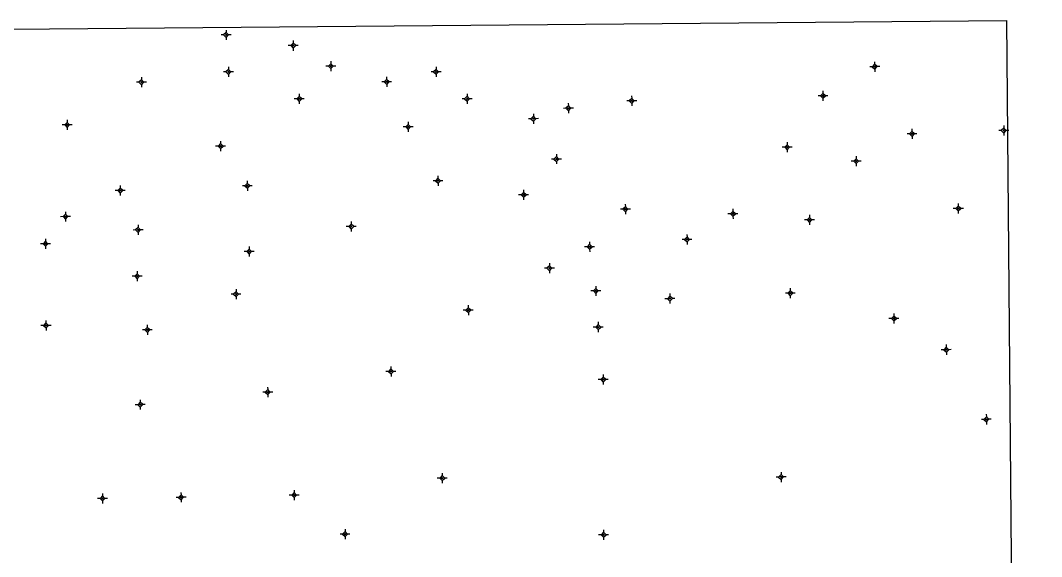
# Model space of a CAD drawing. Extents: x 551060 to 551564, y 1838957 to 1839506.
# Drawn here: x 551435.6 to 551563.8, y 1839432.1 to 1839499.3 of the extents above; entities that cross this region are included whole.
import ezdxf

# ---------------------------------------------------------------- set-up
doc = ezdxf.new("R2010")
doc.units = 0
doc.layers.add('Level 11', color=7, linetype='Continuous')
doc.layers.add('Level 63', color=7, linetype='Continuous')

msp = doc.modelspace()

# ---------------------------------------------------------------- linework, layer by layer
at = {"layer": 'Level 11'}
for p, q in [((551461.43, 1839497.77), (551461.12, 1839497.46)), ((551461.43, 1839497.77), (551461.12, 1839497.46)), ((551461.42, 1839498.08), (551461.43, 1839497.77)), ((551461.42, 1839498.08), (551461.43, 1839497.77)), ((551461.74, 1839497.46), (551461.43, 1839497.77)), ((551461.74, 1839497.46), (551461.43, 1839497.77)), ((551461.12, 1839497.46), (551460.81, 1839497.46)), ((551461.12, 1839497.46), (551460.81, 1839497.46)), ((551461.12, 1839497.46), (551461.43, 1839497.15)), ((551461.12, 1839497.46), (551461.43, 1839497.15)), ((551461.43, 1839497.15), (551461.74, 1839497.46)), ((551461.43, 1839497.15), (551461.74, 1839497.46)), ((551461.43, 1839497.15), (551461.44, 1839496.84)), ((551461.43, 1839497.15), (551461.44, 1839496.84)), ((551462.05, 1839497.47), (551461.74, 1839497.46)), ((551462.05, 1839497.47), (551461.74, 1839497.46)), ((551469.85, 1839496.43), (551469.54, 1839496.12)), ((551469.85, 1839496.43), (551469.54, 1839496.12)), ((551469.84, 1839496.75), (551469.85, 1839496.43)), ((551469.84, 1839496.75), (551469.85, 1839496.43)), ((551470.16, 1839496.13), (551469.85, 1839496.43)), ((551470.16, 1839496.13), (551469.85, 1839496.43)), ((551469.54, 1839496.12), (551469.22, 1839496.12)), ((551469.54, 1839496.12), (551469.22, 1839496.12)), ((551469.54, 1839496.12), (551469.85, 1839495.81)), ((551469.54, 1839496.12), (551469.85, 1839495.81)), ((551469.85, 1839495.81), (551470.16, 1839496.13)), ((551469.85, 1839495.81), (551470.16, 1839496.13)), ((551469.85, 1839495.81), (551469.86, 1839495.49)), ((551469.85, 1839495.81), (551469.86, 1839495.49)), ((551470.48, 1839496.13), (551470.16, 1839496.13)), ((551470.48, 1839496.13), (551470.16, 1839496.13)), ((551474.57, 1839493.86), (551474.26, 1839493.54)), ((551474.57, 1839493.86), (551474.26, 1839493.54)), ((551474.57, 1839494.18), (551474.57, 1839493.86)), ((551474.57, 1839494.18), (551474.57, 1839493.86)), ((551474.88, 1839493.55), (551474.57, 1839493.86)), ((551474.88, 1839493.55), (551474.57, 1839493.86)), ((551542.83, 1839493.79), (551542.53, 1839493.48)), ((551542.83, 1839493.79), (551542.53, 1839493.48)), ((551542.83, 1839494.11), (551542.83, 1839493.79)), ((551542.83, 1839494.11), (551542.83, 1839493.79)), ((551543.14, 1839493.49), (551542.83, 1839493.79)), ((551543.14, 1839493.49), (551542.83, 1839493.79)), ((551461.41, 1839492.83), (551461.09, 1839492.83)), ((551461.41, 1839492.83), (551461.09, 1839492.83)), ((551461.72, 1839493.14), (551461.41, 1839492.83)), ((551461.72, 1839493.14), (551461.41, 1839492.83)), ((551461.41, 1839492.83), (551461.72, 1839492.52)), ((551461.41, 1839492.83), (551461.72, 1839492.52)), ((551461.71, 1839493.46), (551461.72, 1839493.14)), ((551461.71, 1839493.46), (551461.72, 1839493.14)), ((551462.03, 1839492.84), (551461.72, 1839493.14)), ((551462.03, 1839492.84), (551461.72, 1839493.14)), ((551461.72, 1839492.52), (551462.03, 1839492.84)), ((551461.72, 1839492.52), (551462.03, 1839492.84)), ((551461.72, 1839492.52), (551461.73, 1839492.2)), ((551461.72, 1839492.52), (551461.73, 1839492.2)), ((551462.35, 1839492.84), (551462.03, 1839492.84)), ((551462.35, 1839492.84), (551462.03, 1839492.84)), ((551474.26, 1839493.54), (551473.94, 1839493.54)), ((551474.26, 1839493.54), (551473.94, 1839493.54)), ((551474.26, 1839493.54), (551474.57, 1839493.24)), ((551474.26, 1839493.54), (551474.57, 1839493.24)), ((551474.57, 1839493.24), (551474.88, 1839493.55)), ((551474.57, 1839493.24), (551474.88, 1839493.55)), ((551474.57, 1839493.24), (551474.58, 1839492.92)), ((551474.57, 1839493.24), (551474.58, 1839492.92)), ((551475.2, 1839493.55), (551474.88, 1839493.55)), ((551475.2, 1839493.55), (551474.88, 1839493.55)), ((551487.47, 1839492.84), (551487.16, 1839492.84)), ((551487.47, 1839492.84), (551487.16, 1839492.84)), ((551487.78, 1839493.15), (551487.47, 1839492.84)), ((551487.78, 1839493.15), (551487.47, 1839492.84)), ((551487.47, 1839492.84), (551487.79, 1839492.53)), ((551487.47, 1839492.84), (551487.79, 1839492.53)), ((551487.78, 1839493.47), (551487.78, 1839493.15)), ((551487.78, 1839493.47), (551487.78, 1839493.15)), ((551488.09, 1839492.84), (551487.78, 1839493.15)), ((551488.09, 1839492.84), (551487.78, 1839493.15)), ((551487.79, 1839492.53), (551488.09, 1839492.84)), ((551487.79, 1839492.53), (551488.09, 1839492.84)), ((551487.79, 1839492.53), (551487.79, 1839492.21)), ((551487.79, 1839492.53), (551487.79, 1839492.21)), ((551488.4, 1839492.85), (551488.09, 1839492.84)), ((551488.4, 1839492.85), (551488.09, 1839492.84)), ((551542.53, 1839493.48), (551542.21, 1839493.48)), ((551542.53, 1839493.48), (551542.21, 1839493.48)), ((551542.53, 1839493.48), (551542.84, 1839493.17)), ((551542.53, 1839493.48), (551542.84, 1839493.17)), ((551542.84, 1839493.17), (551543.14, 1839493.49)), ((551542.84, 1839493.17), (551543.14, 1839493.49)), ((551542.84, 1839493.17), (551542.84, 1839492.85)), ((551542.84, 1839493.17), (551542.84, 1839492.85)), ((551543.46, 1839493.49), (551543.14, 1839493.49)), ((551543.46, 1839493.49), (551543.14, 1839493.49)), ((551450.49, 1839491.54), (551450.18, 1839491.53)), ((551450.49, 1839491.54), (551450.18, 1839491.53)), ((551450.8, 1839491.85), (551450.49, 1839491.54)), ((551450.8, 1839491.85), (551450.49, 1839491.54)), ((551450.49, 1839491.54), (551450.81, 1839491.23)), ((551450.49, 1839491.54), (551450.81, 1839491.23)), ((551450.8, 1839492.17), (551450.8, 1839491.85)), ((551450.8, 1839492.17), (551450.8, 1839491.85)), ((551451.11, 1839491.54), (551450.8, 1839491.85)), ((551451.11, 1839491.54), (551450.8, 1839491.85)), ((551450.81, 1839491.23), (551451.11, 1839491.54)), ((551450.81, 1839491.23), (551451.11, 1839491.54)), ((551450.81, 1839491.23), (551450.81, 1839490.91)), ((551450.81, 1839491.23), (551450.81, 1839490.91)), ((551451.42, 1839491.54), (551451.11, 1839491.54)), ((551451.42, 1839491.54), (551451.11, 1839491.54)), ((551481.27, 1839491.58), (551480.96, 1839491.57)), ((551481.27, 1839491.58), (551480.96, 1839491.57)), ((551481.57, 1839491.89), (551481.27, 1839491.58)), ((551481.57, 1839491.89), (551481.27, 1839491.58)), ((551481.27, 1839491.58), (551481.58, 1839491.27)), ((551481.27, 1839491.58), (551481.58, 1839491.27)), ((551481.57, 1839492.2), (551481.57, 1839491.89)), ((551481.57, 1839492.2), (551481.57, 1839491.89)), ((551481.89, 1839491.58), (551481.57, 1839491.89)), ((551481.89, 1839491.58), (551481.57, 1839491.89)), ((551481.58, 1839491.27), (551481.89, 1839491.58)), ((551481.58, 1839491.27), (551481.89, 1839491.58)), ((551481.58, 1839491.27), (551481.58, 1839490.96)), ((551481.58, 1839491.27), (551481.58, 1839490.96)), ((551482.2, 1839491.58), (551481.89, 1839491.58)), ((551482.2, 1839491.58), (551481.89, 1839491.58)), ((551470.6, 1839490.08), (551470.6, 1839489.76)), ((551470.6, 1839490.08), (551470.6, 1839489.76)), ((551491.67, 1839490.09), (551491.67, 1839489.77)), ((551491.67, 1839490.09), (551491.67, 1839489.77)), ((551512.33, 1839489.83), (551512.34, 1839489.51)), ((551512.33, 1839489.83), (551512.34, 1839489.51)), ((551536.03, 1839489.82), (551535.72, 1839489.82)), ((551536.03, 1839489.82), (551535.72, 1839489.82)), ((551536.34, 1839490.14), (551536.03, 1839489.82)), ((551536.34, 1839490.14), (551536.03, 1839489.82)), ((551536.03, 1839489.82), (551536.34, 1839489.52)), ((551536.03, 1839489.82), (551536.34, 1839489.52)), ((551536.33, 1839490.46), (551536.34, 1839490.14)), ((551536.33, 1839490.46), (551536.34, 1839490.14)), ((551536.65, 1839489.83), (551536.34, 1839490.14)), ((551536.65, 1839489.83), (551536.34, 1839490.14)), ((551536.34, 1839489.52), (551536.65, 1839489.83)), ((551536.34, 1839489.52), (551536.65, 1839489.83)), ((551536.96, 1839489.83), (551536.65, 1839489.83)), ((551536.96, 1839489.83), (551536.65, 1839489.83)), ((551470.3, 1839489.45), (551469.98, 1839489.45)), ((551470.3, 1839489.45), (551469.98, 1839489.45)), ((551470.6, 1839489.76), (551470.3, 1839489.45)), ((551470.6, 1839489.76), (551470.3, 1839489.45)), ((551470.3, 1839489.45), (551470.61, 1839489.14)), ((551470.3, 1839489.45), (551470.61, 1839489.14)), ((551470.92, 1839489.46), (551470.6, 1839489.76)), ((551470.92, 1839489.46), (551470.6, 1839489.76)), ((551470.61, 1839489.14), (551470.92, 1839489.46)), ((551470.61, 1839489.14), (551470.92, 1839489.46)), ((551470.61, 1839489.14), (551470.61, 1839488.82)), ((551470.61, 1839489.14), (551470.61, 1839488.82)), ((551471.24, 1839489.46), (551470.92, 1839489.46)), ((551471.24, 1839489.46), (551470.92, 1839489.46)), ((551491.36, 1839489.45), (551491.05, 1839489.45)), ((551491.36, 1839489.45), (551491.05, 1839489.45)), ((551491.67, 1839489.77), (551491.36, 1839489.45)), ((551491.67, 1839489.77), (551491.36, 1839489.45)), ((551491.36, 1839489.45), (551491.68, 1839489.15)), ((551491.36, 1839489.45), (551491.68, 1839489.15)), ((551491.98, 1839489.46), (551491.67, 1839489.77)), ((551491.98, 1839489.46), (551491.67, 1839489.77)), ((551491.68, 1839489.15), (551491.98, 1839489.46)), ((551491.68, 1839489.15), (551491.98, 1839489.46)), ((551491.68, 1839489.15), (551491.68, 1839488.83)), ((551491.68, 1839489.15), (551491.68, 1839488.83)), ((551492.29, 1839489.46), (551491.98, 1839489.46)), ((551492.29, 1839489.46), (551491.98, 1839489.46)), ((551504.39, 1839488.58), (551504.08, 1839488.27)), ((551504.39, 1839488.58), (551504.08, 1839488.27)), ((551504.38, 1839488.9), (551504.39, 1839488.58)), ((551504.38, 1839488.9), (551504.39, 1839488.58)), ((551504.7, 1839488.27), (551504.39, 1839488.58)), ((551504.7, 1839488.27), (551504.39, 1839488.58)), ((551512.03, 1839489.19), (551511.71, 1839489.19)), ((551512.03, 1839489.19), (551511.71, 1839489.19)), ((551512.34, 1839489.51), (551512.03, 1839489.19)), ((551512.34, 1839489.51), (551512.03, 1839489.19)), ((551512.03, 1839489.19), (551512.34, 1839488.89)), ((551512.03, 1839489.19), (551512.34, 1839488.89)), ((551512.65, 1839489.2), (551512.34, 1839489.51)), ((551512.65, 1839489.2), (551512.34, 1839489.51)), ((551512.34, 1839488.89), (551512.65, 1839489.2)), ((551512.34, 1839488.89), (551512.65, 1839489.2)), ((551512.34, 1839488.89), (551512.35, 1839488.57)), ((551512.34, 1839488.89), (551512.35, 1839488.57)), ((551512.97, 1839489.2), (551512.65, 1839489.2)), ((551512.97, 1839489.2), (551512.65, 1839489.2)), ((551536.34, 1839489.52), (551536.34, 1839489.2)), ((551536.34, 1839489.52), (551536.34, 1839489.2)), ((551500, 1839487.27), (551499.69, 1839486.96)), ((551500, 1839487.27), (551499.69, 1839486.96)), ((551500, 1839487.58), (551500, 1839487.27)), ((551500, 1839487.58), (551500, 1839487.27)), ((551500.31, 1839486.96), (551500, 1839487.27)), ((551500.31, 1839486.96), (551500, 1839487.27)), ((551504.08, 1839488.27), (551503.76, 1839488.26)), ((551504.08, 1839488.27), (551503.76, 1839488.26)), ((551504.08, 1839488.27), (551504.39, 1839487.96)), ((551504.08, 1839488.27), (551504.39, 1839487.96)), ((551504.39, 1839487.96), (551504.7, 1839488.27)), ((551504.39, 1839487.96), (551504.7, 1839488.27)), ((551504.39, 1839487.96), (551504.4, 1839487.64)), ((551504.39, 1839487.96), (551504.4, 1839487.64)), ((551505.02, 1839488.27), (551504.7, 1839488.27)), ((551505.02, 1839488.27), (551504.7, 1839488.27)), ((551441.17, 1839486.19), (551440.85, 1839486.18)), ((551441.17, 1839486.19), (551440.85, 1839486.18)), ((551441.48, 1839486.5), (551441.17, 1839486.19)), ((551441.48, 1839486.5), (551441.17, 1839486.19)), ((551441.17, 1839486.19), (551441.49, 1839485.88)), ((551441.17, 1839486.19), (551441.49, 1839485.88)), ((551441.48, 1839486.81), (551441.48, 1839486.5)), ((551441.48, 1839486.81), (551441.48, 1839486.5)), ((551441.79, 1839486.19), (551441.48, 1839486.5)), ((551441.79, 1839486.19), (551441.48, 1839486.5)), ((551441.49, 1839485.88), (551441.79, 1839486.19)), ((551441.49, 1839485.88), (551441.79, 1839486.19)), ((551442.11, 1839486.19), (551441.79, 1839486.19)), ((551442.11, 1839486.19), (551441.79, 1839486.19)), ((551484.27, 1839486.24), (551483.97, 1839485.93)), ((551484.27, 1839486.24), (551483.97, 1839485.93)), ((551484.27, 1839486.56), (551484.27, 1839486.24)), ((551484.27, 1839486.56), (551484.27, 1839486.24)), ((551484.59, 1839485.94), (551484.27, 1839486.24)), ((551484.59, 1839485.94), (551484.27, 1839486.24)), ((551499.69, 1839486.96), (551499.37, 1839486.95)), ((551499.69, 1839486.96), (551499.37, 1839486.95)), ((551499.69, 1839486.96), (551500.01, 1839486.65)), ((551499.69, 1839486.96), (551500.01, 1839486.65)), ((551500.01, 1839486.65), (551500.31, 1839486.96)), ((551500.01, 1839486.65), (551500.31, 1839486.96)), ((551500.01, 1839486.65), (551500.01, 1839486.34)), ((551500.01, 1839486.65), (551500.01, 1839486.34)), ((551500.63, 1839486.97), (551500.31, 1839486.96)), ((551500.63, 1839486.97), (551500.31, 1839486.96)), ((551559.03, 1839486.1), (551559.03, 1839485.79)), ((551559.03, 1839486.1), (551559.03, 1839485.79)), ((551441.49, 1839485.88), (551441.49, 1839485.57)), ((551441.49, 1839485.88), (551441.49, 1839485.57)), ((551483.97, 1839485.93), (551483.65, 1839485.93)), ((551483.97, 1839485.93), (551483.65, 1839485.93)), ((551483.97, 1839485.93), (551484.28, 1839485.62)), ((551483.97, 1839485.93), (551484.28, 1839485.62)), ((551484.28, 1839485.62), (551484.59, 1839485.94)), ((551484.28, 1839485.62), (551484.59, 1839485.94)), ((551484.28, 1839485.62), (551484.28, 1839485.3)), ((551484.28, 1839485.62), (551484.28, 1839485.3)), ((551484.9, 1839485.94), (551484.59, 1839485.94)), ((551484.9, 1839485.94), (551484.59, 1839485.94)), ((551547.21, 1839485.05), (551546.9, 1839485.05)), ((551547.21, 1839485.05), (551546.9, 1839485.05)), ((551547.51, 1839485.37), (551547.21, 1839485.05)), ((551547.51, 1839485.37), (551547.21, 1839485.05)), ((551547.21, 1839485.05), (551547.52, 1839484.75)), ((551547.21, 1839485.05), (551547.52, 1839484.75)), ((551547.51, 1839485.68), (551547.51, 1839485.37)), ((551547.51, 1839485.68), (551547.51, 1839485.37)), ((551547.83, 1839485.06), (551547.51, 1839485.37)), ((551547.83, 1839485.06), (551547.51, 1839485.37)), ((551547.52, 1839484.75), (551547.83, 1839485.06)), ((551547.52, 1839484.75), (551547.83, 1839485.06)), ((551547.52, 1839484.75), (551547.52, 1839484.44)), ((551547.52, 1839484.75), (551547.52, 1839484.44)), ((551548.14, 1839485.06), (551547.83, 1839485.06)), ((551548.14, 1839485.06), (551547.83, 1839485.06)), ((551558.72, 1839485.47), (551558.41, 1839485.47)), ((551558.72, 1839485.47), (551558.41, 1839485.47)), ((551559.03, 1839485.79), (551558.72, 1839485.47)), ((551559.03, 1839485.79), (551558.72, 1839485.47)), ((551558.72, 1839485.47), (551559.03, 1839485.17)), ((551558.72, 1839485.47), (551559.03, 1839485.17)), ((551559.34, 1839485.48), (551559.03, 1839485.79)), ((551559.34, 1839485.48), (551559.03, 1839485.79)), ((551559.03, 1839485.17), (551559.34, 1839485.48)), ((551559.03, 1839485.17), (551559.34, 1839485.48)), ((551559.03, 1839485.17), (551559.04, 1839484.86)), ((551559.03, 1839485.17), (551559.04, 1839484.86)), ((551559.65, 1839485.48), (551559.34, 1839485.48)), ((551559.65, 1839485.48), (551559.34, 1839485.48)), ((551460.42, 1839483.53), (551460.11, 1839483.52)), ((551460.42, 1839483.53), (551460.11, 1839483.52)), ((551460.73, 1839483.84), (551460.42, 1839483.53)), ((551460.73, 1839483.84), (551460.42, 1839483.53)), ((551460.42, 1839483.53), (551460.73, 1839483.22)), ((551460.42, 1839483.53), (551460.73, 1839483.22)), ((551460.73, 1839484.16), (551460.73, 1839483.84)), ((551460.73, 1839484.16), (551460.73, 1839483.84)), ((551461.04, 1839483.53), (551460.73, 1839483.84)), ((551461.04, 1839483.53), (551460.73, 1839483.84)), ((551460.73, 1839483.22), (551461.04, 1839483.53)), ((551460.73, 1839483.22), (551461.04, 1839483.53)), ((551461.35, 1839483.53), (551461.04, 1839483.53)), ((551461.35, 1839483.53), (551461.04, 1839483.53)), ((551531.54, 1839483.39), (551531.22, 1839483.38)), ((551531.54, 1839483.39), (551531.22, 1839483.38)), ((551531.84, 1839483.7), (551531.54, 1839483.39)), ((551531.84, 1839483.7), (551531.54, 1839483.39)), ((551531.54, 1839483.39), (551531.85, 1839483.08)), ((551531.54, 1839483.39), (551531.85, 1839483.08)), ((551531.84, 1839484.02), (551531.84, 1839483.7)), ((551531.84, 1839484.02), (551531.84, 1839483.7)), ((551532.16, 1839483.39), (551531.84, 1839483.7)), ((551532.16, 1839483.39), (551531.84, 1839483.7)), ((551531.85, 1839483.08), (551532.16, 1839483.39)), ((551531.85, 1839483.08), (551532.16, 1839483.39)), ((551532.48, 1839483.4), (551532.16, 1839483.39)), ((551532.48, 1839483.4), (551532.16, 1839483.39)), ((551460.73, 1839483.22), (551460.74, 1839482.9)), ((551460.73, 1839483.22), (551460.74, 1839482.9)), ((551502.88, 1839482.22), (551502.58, 1839481.9)), ((551502.88, 1839482.22), (551502.58, 1839481.9)), ((551502.88, 1839482.53), (551502.88, 1839482.22)), ((551502.88, 1839482.53), (551502.88, 1839482.22)), ((551503.2, 1839481.91), (551502.88, 1839482.22)), ((551503.2, 1839481.91), (551502.88, 1839482.22)), ((551531.85, 1839483.08), (551531.85, 1839482.76)), ((551531.85, 1839483.08), (551531.85, 1839482.76)), ((551540.5, 1839482.26), (551540.51, 1839481.95)), ((551540.5, 1839482.26), (551540.51, 1839481.95)), ((551502.58, 1839481.9), (551502.26, 1839481.9)), ((551502.58, 1839481.9), (551502.26, 1839481.9)), ((551502.58, 1839481.9), (551502.89, 1839481.6)), ((551502.58, 1839481.9), (551502.89, 1839481.6)), ((551502.89, 1839481.6), (551503.2, 1839481.91)), ((551502.89, 1839481.6), (551503.2, 1839481.91)), ((551502.89, 1839481.6), (551502.89, 1839481.29)), ((551502.89, 1839481.6), (551502.89, 1839481.29)), ((551503.52, 1839481.91), (551503.2, 1839481.91)), ((551503.52, 1839481.91), (551503.2, 1839481.91)), ((551540.2, 1839481.63), (551539.89, 1839481.63)), ((551540.2, 1839481.63), (551539.89, 1839481.63)), ((551540.51, 1839481.95), (551540.2, 1839481.63)), ((551540.51, 1839481.95), (551540.2, 1839481.63)), ((551540.2, 1839481.63), (551540.51, 1839481.33)), ((551540.2, 1839481.63), (551540.51, 1839481.33)), ((551540.82, 1839481.64), (551540.51, 1839481.95)), ((551540.82, 1839481.64), (551540.51, 1839481.95)), ((551540.51, 1839481.33), (551540.82, 1839481.64)), ((551540.51, 1839481.33), (551540.82, 1839481.64)), ((551540.51, 1839481.33), (551540.51, 1839481.02)), ((551540.51, 1839481.33), (551540.51, 1839481.02)), ((551541.13, 1839481.64), (551540.82, 1839481.64)), ((551541.13, 1839481.64), (551540.82, 1839481.64)), ((551488.02, 1839479.82), (551488.02, 1839479.5)), ((551488.02, 1839479.82), (551488.02, 1839479.5)), ((551448.14, 1839478.27), (551447.83, 1839477.96)), ((551448.14, 1839478.27), (551447.83, 1839477.96)), ((551448.14, 1839478.59), (551448.14, 1839478.27)), ((551448.14, 1839478.59), (551448.14, 1839478.27)), ((551448.45, 1839477.96), (551448.14, 1839478.27)), ((551448.45, 1839477.96), (551448.14, 1839478.27)), ((551463.78, 1839478.55), (551463.47, 1839478.54)), ((551463.78, 1839478.55), (551463.47, 1839478.54)), ((551464.09, 1839478.86), (551463.78, 1839478.55)), ((551464.09, 1839478.86), (551463.78, 1839478.55)), ((551463.78, 1839478.55), (551464.1, 1839478.24)), ((551463.78, 1839478.55), (551464.1, 1839478.24)), ((551464.09, 1839479.17), (551464.09, 1839478.86)), ((551464.09, 1839479.17), (551464.09, 1839478.86)), ((551464.4, 1839478.55), (551464.09, 1839478.86)), ((551464.4, 1839478.55), (551464.09, 1839478.86)), ((551464.1, 1839478.24), (551464.4, 1839478.55)), ((551464.1, 1839478.24), (551464.4, 1839478.55)), ((551464.71, 1839478.55), (551464.4, 1839478.55)), ((551464.71, 1839478.55), (551464.4, 1839478.55)), ((551487.71, 1839479.18), (551487.4, 1839479.18)), ((551487.71, 1839479.18), (551487.4, 1839479.18)), ((551488.02, 1839479.5), (551487.71, 1839479.18)), ((551488.02, 1839479.5), (551487.71, 1839479.18)), ((551487.71, 1839479.18), (551488.03, 1839478.88)), ((551487.71, 1839479.18), (551488.03, 1839478.88)), ((551488.33, 1839479.19), (551488.02, 1839479.5)), ((551488.33, 1839479.19), (551488.02, 1839479.5)), ((551488.03, 1839478.88), (551488.33, 1839479.19)), ((551488.03, 1839478.88), (551488.33, 1839479.19)), ((551488.03, 1839478.88), (551488.03, 1839478.56)), ((551488.03, 1839478.88), (551488.03, 1839478.56)), ((551488.64, 1839479.19), (551488.33, 1839479.19)), ((551488.64, 1839479.19), (551488.33, 1839479.19)), ((551447.83, 1839477.96), (551447.52, 1839477.95)), ((551447.83, 1839477.96), (551447.52, 1839477.95)), ((551447.83, 1839477.96), (551448.15, 1839477.65)), ((551447.83, 1839477.96), (551448.15, 1839477.65)), ((551448.15, 1839477.65), (551448.45, 1839477.96)), ((551448.15, 1839477.65), (551448.45, 1839477.96)), ((551448.15, 1839477.65), (551448.15, 1839477.33)), ((551448.15, 1839477.65), (551448.15, 1839477.33)), ((551448.76, 1839477.96), (551448.45, 1839477.96)), ((551448.76, 1839477.96), (551448.45, 1839477.96)), ((551464.1, 1839478.24), (551464.1, 1839477.93)), ((551464.1, 1839478.24), (551464.1, 1839477.93)), ((551498.46, 1839477.42), (551498.14, 1839477.42)), ((551498.46, 1839477.42), (551498.14, 1839477.42)), ((551498.76, 1839477.73), (551498.46, 1839477.42)), ((551498.76, 1839477.73), (551498.46, 1839477.42)), ((551498.46, 1839477.42), (551498.77, 1839477.11)), ((551498.46, 1839477.42), (551498.77, 1839477.11)), ((551498.76, 1839478.05), (551498.76, 1839477.73)), ((551498.76, 1839478.05), (551498.76, 1839477.73)), ((551499.08, 1839477.42), (551498.76, 1839477.73)), ((551499.08, 1839477.42), (551498.76, 1839477.73)), ((551498.77, 1839477.11), (551499.08, 1839477.42)), ((551498.77, 1839477.11), (551499.08, 1839477.42)), ((551498.77, 1839477.11), (551498.77, 1839476.79)), ((551498.77, 1839477.11), (551498.77, 1839476.79)), ((551499.4, 1839477.43), (551499.08, 1839477.42)), ((551499.4, 1839477.43), (551499.08, 1839477.42)), ((551511.54, 1839475.93), (551511.23, 1839475.62)), ((551511.54, 1839475.93), (551511.23, 1839475.62)), ((551511.53, 1839476.24), (551511.54, 1839475.93)), ((551511.53, 1839476.24), (551511.54, 1839475.93)), ((551511.85, 1839475.63), (551511.54, 1839475.93)), ((551511.85, 1839475.63), (551511.54, 1839475.93)), ((551553.02, 1839475.71), (551552.7, 1839475.7)), ((551553.02, 1839475.71), (551552.7, 1839475.7)), ((551553.33, 1839476.02), (551553.02, 1839475.71)), ((551553.33, 1839476.02), (551553.02, 1839475.71)), ((551553.02, 1839475.71), (551553.33, 1839475.4)), ((551553.02, 1839475.71), (551553.33, 1839475.4)), ((551553.32, 1839476.33), (551553.33, 1839476.02)), ((551553.32, 1839476.33), (551553.33, 1839476.02)), ((551553.64, 1839475.71), (551553.33, 1839476.02)), ((551553.64, 1839475.71), (551553.33, 1839476.02)), ((551553.33, 1839475.4), (551553.64, 1839475.71)), ((551553.33, 1839475.4), (551553.64, 1839475.71)), ((551553.96, 1839475.71), (551553.64, 1839475.71)), ((551553.96, 1839475.71), (551553.64, 1839475.71)), ((551440.96, 1839474.69), (551440.65, 1839474.68)), ((551440.96, 1839474.69), (551440.65, 1839474.68)), ((551441.27, 1839475), (551440.96, 1839474.69)), ((551441.27, 1839475), (551440.96, 1839474.69)), ((551440.96, 1839474.69), (551441.28, 1839474.38)), ((551440.96, 1839474.69), (551441.28, 1839474.38)), ((551441.27, 1839475.31), (551441.27, 1839475)), ((551441.27, 1839475.31), (551441.27, 1839475)), ((551441.58, 1839474.69), (551441.27, 1839475)), ((551441.58, 1839474.69), (551441.27, 1839475)), ((551441.28, 1839474.38), (551441.58, 1839474.69)), ((551441.28, 1839474.38), (551441.58, 1839474.69)), ((551441.89, 1839474.7), (551441.58, 1839474.69)), ((551441.89, 1839474.7), (551441.58, 1839474.69)), ((551511.23, 1839475.62), (551510.91, 1839475.62)), ((551511.23, 1839475.62), (551510.91, 1839475.62)), ((551511.23, 1839475.62), (551511.54, 1839475.31)), ((551511.23, 1839475.62), (551511.54, 1839475.31)), ((551511.54, 1839475.31), (551511.85, 1839475.63)), ((551511.54, 1839475.31), (551511.85, 1839475.63)), ((551511.54, 1839475.31), (551511.54, 1839475)), ((551511.54, 1839475.31), (551511.54, 1839475)), ((551512.17, 1839475.63), (551511.85, 1839475.63)), ((551512.17, 1839475.63), (551511.85, 1839475.63)), ((551524.73, 1839475.04), (551524.41, 1839475.04)), ((551524.73, 1839475.04), (551524.41, 1839475.04)), ((551525.04, 1839475.35), (551524.73, 1839475.04)), ((551525.04, 1839475.35), (551524.73, 1839475.04)), ((551524.73, 1839475.04), (551525.04, 1839474.73)), ((551524.73, 1839475.04), (551525.04, 1839474.73)), ((551525.04, 1839475.66), (551525.04, 1839475.35)), ((551525.04, 1839475.66), (551525.04, 1839475.35)), ((551525.35, 1839475.04), (551525.04, 1839475.35)), ((551525.35, 1839475.04), (551525.04, 1839475.35)), ((551525.04, 1839474.73), (551525.35, 1839475.04)), ((551525.04, 1839474.73), (551525.35, 1839475.04)), ((551525.04, 1839474.73), (551525.05, 1839474.42)), ((551525.04, 1839474.73), (551525.05, 1839474.42)), ((551525.67, 1839475.05), (551525.35, 1839475.04)), ((551525.67, 1839475.05), (551525.35, 1839475.04)), ((551534.65, 1839474.59), (551534.35, 1839474.27)), ((551534.65, 1839474.59), (551534.35, 1839474.27)), ((551534.65, 1839474.91), (551534.65, 1839474.59)), ((551534.65, 1839474.91), (551534.65, 1839474.59)), ((551534.96, 1839474.28), (551534.65, 1839474.59)), ((551534.96, 1839474.28), (551534.65, 1839474.59)), ((551553.33, 1839475.4), (551553.33, 1839475.09)), ((551553.33, 1839475.4), (551553.33, 1839475.09)), ((551441.28, 1839474.38), (551441.28, 1839474.07)), ((551441.28, 1839474.38), (551441.28, 1839474.07)), ((551450.37, 1839473.33), (551450.07, 1839473.02)), ((551450.37, 1839473.33), (551450.07, 1839473.02)), ((551450.37, 1839473.65), (551450.37, 1839473.33)), ((551450.37, 1839473.65), (551450.37, 1839473.33)), ((551450.69, 1839473.02), (551450.37, 1839473.33)), ((551450.69, 1839473.02), (551450.37, 1839473.33)), ((551476.82, 1839473.44), (551476.5, 1839473.44)), ((551476.82, 1839473.44), (551476.5, 1839473.44)), ((551477.12, 1839473.75), (551476.82, 1839473.44)), ((551477.12, 1839473.75), (551476.82, 1839473.44)), ((551476.82, 1839473.44), (551477.13, 1839473.13)), ((551476.82, 1839473.44), (551477.13, 1839473.13)), ((551477.12, 1839474.06), (551477.12, 1839473.75)), ((551477.12, 1839474.06), (551477.12, 1839473.75)), ((551477.44, 1839473.45), (551477.12, 1839473.75)), ((551477.44, 1839473.45), (551477.12, 1839473.75)), ((551477.13, 1839473.13), (551477.44, 1839473.45)), ((551477.13, 1839473.13), (551477.44, 1839473.45)), ((551477.76, 1839473.45), (551477.44, 1839473.45)), ((551477.76, 1839473.45), (551477.44, 1839473.45)), ((551534.35, 1839474.27), (551534.04, 1839474.27)), ((551534.35, 1839474.27), (551534.04, 1839474.27)), ((551534.35, 1839474.27), (551534.66, 1839473.97)), ((551534.35, 1839474.27), (551534.66, 1839473.97)), ((551534.66, 1839473.97), (551534.96, 1839474.28)), ((551534.66, 1839473.97), (551534.96, 1839474.28)), ((551534.66, 1839473.97), (551534.66, 1839473.65)), ((551534.66, 1839473.97), (551534.66, 1839473.65)), ((551535.27, 1839474.28), (551534.96, 1839474.28)), ((551535.27, 1839474.28), (551534.96, 1839474.28)), ((551438.76, 1839471.91), (551438.76, 1839471.6)), ((551438.76, 1839471.91), (551438.76, 1839471.6)), ((551450.07, 1839473.02), (551449.75, 1839473.01)), ((551450.07, 1839473.02), (551449.75, 1839473.01)), ((551450.07, 1839473.02), (551450.38, 1839472.71)), ((551450.07, 1839473.02), (551450.38, 1839472.71)), ((551450.38, 1839472.71), (551450.69, 1839473.02)), ((551450.38, 1839472.71), (551450.69, 1839473.02)), ((551450.38, 1839472.71), (551450.38, 1839472.39)), ((551450.38, 1839472.71), (551450.38, 1839472.39)), ((551451.01, 1839473.03), (551450.69, 1839473.02)), ((551451.01, 1839473.03), (551450.69, 1839473.02)), ((551477.13, 1839473.13), (551477.13, 1839472.82)), ((551477.13, 1839473.13), (551477.13, 1839472.82)), ((551519.28, 1839472.14), (551518.97, 1839471.83)), ((551519.28, 1839472.14), (551518.97, 1839471.83)), ((551519.27, 1839472.45), (551519.28, 1839472.14)), ((551519.27, 1839472.45), (551519.28, 1839472.14)), ((551519.59, 1839471.84), (551519.28, 1839472.14)), ((551519.59, 1839471.84), (551519.28, 1839472.14)), ((551438.45, 1839471.29), (551438.14, 1839471.28)), ((551438.45, 1839471.29), (551438.14, 1839471.28)), ((551438.76, 1839471.6), (551438.45, 1839471.29)), ((551438.76, 1839471.6), (551438.45, 1839471.29)), ((551438.45, 1839471.29), (551438.77, 1839470.98)), ((551438.45, 1839471.29), (551438.77, 1839470.98)), ((551439.07, 1839471.29), (551438.76, 1839471.6)), ((551439.07, 1839471.29), (551438.76, 1839471.6)), ((551438.77, 1839470.98), (551439.07, 1839471.29)), ((551438.77, 1839470.98), (551439.07, 1839471.29)), ((551438.77, 1839470.98), (551438.77, 1839470.67)), ((551438.77, 1839470.98), (551438.77, 1839470.67)), ((551439.38, 1839471.29), (551439.07, 1839471.29)), ((551439.38, 1839471.29), (551439.07, 1839471.29)), ((551464.31, 1839470.61), (551464.01, 1839470.3)), ((551464.31, 1839470.61), (551464.01, 1839470.3)), ((551464.31, 1839470.93), (551464.31, 1839470.61)), ((551464.31, 1839470.93), (551464.31, 1839470.61)), ((551464.63, 1839470.31), (551464.31, 1839470.61)), ((551464.63, 1839470.31), (551464.31, 1839470.61)), ((551506.74, 1839470.9), (551506.43, 1839470.9)), ((551506.74, 1839470.9), (551506.43, 1839470.9)), ((551507.05, 1839471.22), (551506.74, 1839470.9)), ((551507.05, 1839471.22), (551506.74, 1839470.9)), ((551506.74, 1839470.9), (551507.05, 1839470.6)), ((551506.74, 1839470.9), (551507.05, 1839470.6)), ((551507.05, 1839471.53), (551507.05, 1839471.22)), ((551507.05, 1839471.53), (551507.05, 1839471.22)), ((551507.36, 1839470.91), (551507.05, 1839471.22)), ((551507.36, 1839470.91), (551507.05, 1839471.22)), ((551507.05, 1839470.6), (551507.36, 1839470.91)), ((551507.05, 1839470.6), (551507.36, 1839470.91)), ((551507.05, 1839470.6), (551507.06, 1839470.29)), ((551507.05, 1839470.6), (551507.06, 1839470.29)), ((551507.67, 1839470.91), (551507.36, 1839470.91)), ((551507.67, 1839470.91), (551507.36, 1839470.91)), ((551518.97, 1839471.83), (551518.66, 1839471.83)), ((551518.97, 1839471.83), (551518.66, 1839471.83)), ((551518.97, 1839471.83), (551519.28, 1839471.52)), ((551518.97, 1839471.83), (551519.28, 1839471.52)), ((551519.28, 1839471.52), (551519.59, 1839471.84)), ((551519.28, 1839471.52), (551519.59, 1839471.84)), ((551519.28, 1839471.52), (551519.29, 1839471.21)), ((551519.28, 1839471.52), (551519.29, 1839471.21)), ((551519.9, 1839471.84), (551519.59, 1839471.84)), ((551519.9, 1839471.84), (551519.59, 1839471.84)), ((551464.01, 1839470.3), (551463.69, 1839470.3)), ((551464.01, 1839470.3), (551463.69, 1839470.3)), ((551464.01, 1839470.3), (551464.32, 1839469.99)), ((551464.01, 1839470.3), (551464.32, 1839469.99)), ((551464.32, 1839469.99), (551464.63, 1839470.31)), ((551464.32, 1839469.99), (551464.63, 1839470.31)), ((551464.32, 1839469.99), (551464.32, 1839469.67)), ((551464.32, 1839469.99), (551464.32, 1839469.67)), ((551464.95, 1839470.31), (551464.63, 1839470.31)), ((551464.95, 1839470.31), (551464.63, 1839470.31)), ((551501.7, 1839468.21), (551501.38, 1839468.21)), ((551501.7, 1839468.21), (551501.38, 1839468.21)), ((551502, 1839468.52), (551501.7, 1839468.21)), ((551502, 1839468.52), (551501.7, 1839468.21)), ((551501.7, 1839468.21), (551502.01, 1839467.9)), ((551501.7, 1839468.21), (551502.01, 1839467.9)), ((551502, 1839468.84), (551502, 1839468.52)), ((551502, 1839468.84), (551502, 1839468.52)), ((551502.32, 1839468.22), (551502, 1839468.52)), ((551502.32, 1839468.22), (551502, 1839468.52)), ((551502.01, 1839467.9), (551502.32, 1839468.22)), ((551502.01, 1839467.9), (551502.32, 1839468.22)), ((551502.64, 1839468.22), (551502.32, 1839468.22)), ((551502.64, 1839468.22), (551502.32, 1839468.22)), ((551449.95, 1839467.22), (551449.64, 1839467.21)), ((551449.95, 1839467.22), (551449.64, 1839467.21)), ((551450.25, 1839467.53), (551449.95, 1839467.22)), ((551450.25, 1839467.53), (551449.95, 1839467.22)), ((551449.95, 1839467.22), (551450.26, 1839466.91)), ((551449.95, 1839467.22), (551450.26, 1839466.91)), ((551450.25, 1839467.85), (551450.25, 1839467.53)), ((551450.25, 1839467.85), (551450.25, 1839467.53)), ((551450.57, 1839467.22), (551450.25, 1839467.53)), ((551450.57, 1839467.22), (551450.25, 1839467.53)), ((551450.26, 1839466.91), (551450.57, 1839467.22)), ((551450.26, 1839466.91), (551450.57, 1839467.22)), ((551450.26, 1839466.91), (551450.26, 1839466.59)), ((551450.26, 1839466.91), (551450.26, 1839466.59)), ((551450.88, 1839467.23), (551450.57, 1839467.22)), ((551450.88, 1839467.23), (551450.57, 1839467.22)), ((551502.01, 1839467.9), (551502.01, 1839467.58)), ((551502.01, 1839467.9), (551502.01, 1839467.58)), ((551462.67, 1839465.6), (551462.67, 1839465.28)), ((551462.67, 1839465.6), (551462.67, 1839465.28)), ((551507.83, 1839465.68), (551507.52, 1839465.37)), ((551507.83, 1839465.68), (551507.52, 1839465.37)), ((551507.82, 1839465.99), (551507.83, 1839465.68)), ((551507.82, 1839465.99), (551507.83, 1839465.68)), ((551508.14, 1839465.38), (551507.83, 1839465.68)), ((551508.14, 1839465.38), (551507.83, 1839465.68)), ((551532.23, 1839465.71), (551532.23, 1839465.4)), ((551532.23, 1839465.71), (551532.23, 1839465.4)), ((551462.36, 1839464.97), (551462.05, 1839464.96)), ((551462.36, 1839464.97), (551462.05, 1839464.96)), ((551462.67, 1839465.28), (551462.36, 1839464.97)), ((551462.67, 1839465.28), (551462.36, 1839464.97)), ((551462.36, 1839464.97), (551462.68, 1839464.66)), ((551462.36, 1839464.97), (551462.68, 1839464.66)), ((551462.98, 1839464.97), (551462.67, 1839465.28)), ((551462.98, 1839464.97), (551462.67, 1839465.28)), ((551462.68, 1839464.66), (551462.98, 1839464.97)), ((551462.68, 1839464.66), (551462.98, 1839464.97)), ((551462.68, 1839464.66), (551462.68, 1839464.34)), ((551462.68, 1839464.66), (551462.68, 1839464.34)), ((551463.29, 1839464.97), (551462.98, 1839464.97)), ((551463.29, 1839464.97), (551462.98, 1839464.97)), ((551507.52, 1839465.37), (551507.2, 1839465.37)), ((551507.52, 1839465.37), (551507.2, 1839465.37)), ((551507.52, 1839465.37), (551507.83, 1839465.06)), ((551507.52, 1839465.37), (551507.83, 1839465.06)), ((551507.83, 1839465.06), (551508.14, 1839465.38)), ((551507.83, 1839465.06), (551508.14, 1839465.38)), ((551507.83, 1839465.06), (551507.83, 1839464.75)), ((551507.83, 1839465.06), (551507.83, 1839464.75)), ((551508.46, 1839465.38), (551508.14, 1839465.38)), ((551508.46, 1839465.38), (551508.14, 1839465.38)), ((551516.82, 1839464.4), (551516.51, 1839464.4)), ((551516.82, 1839464.4), (551516.51, 1839464.4)), ((551517.12, 1839464.72), (551516.82, 1839464.4)), ((551517.12, 1839464.72), (551516.82, 1839464.4)), ((551516.82, 1839464.4), (551517.13, 1839464.1)), ((551516.82, 1839464.4), (551517.13, 1839464.1)), ((551517.12, 1839465.04), (551517.12, 1839464.72)), ((551517.12, 1839465.04), (551517.12, 1839464.72)), ((551517.44, 1839464.41), (551517.12, 1839464.72)), ((551517.44, 1839464.41), (551517.12, 1839464.72)), ((551517.13, 1839464.1), (551517.44, 1839464.41)), ((551517.13, 1839464.1), (551517.44, 1839464.41)), ((551517.75, 1839464.41), (551517.44, 1839464.41)), ((551517.75, 1839464.41), (551517.44, 1839464.41)), ((551531.93, 1839465.08), (551531.62, 1839465.08)), ((551531.93, 1839465.08), (551531.62, 1839465.08)), ((551532.23, 1839465.4), (551531.93, 1839465.08)), ((551532.23, 1839465.4), (551531.93, 1839465.08)), ((551531.93, 1839465.08), (551532.24, 1839464.78)), ((551531.93, 1839465.08), (551532.24, 1839464.78)), ((551532.55, 1839465.09), (551532.23, 1839465.4)), ((551532.55, 1839465.09), (551532.23, 1839465.4)), ((551532.24, 1839464.78), (551532.55, 1839465.09)), ((551532.24, 1839464.78), (551532.55, 1839465.09)), ((551532.24, 1839464.78), (551532.24, 1839464.47)), ((551532.24, 1839464.78), (551532.24, 1839464.47)), ((551532.86, 1839465.09), (551532.55, 1839465.09)), ((551532.86, 1839465.09), (551532.55, 1839465.09)), ((551491.51, 1839462.96), (551491.2, 1839462.96)), ((551491.51, 1839462.96), (551491.2, 1839462.96)), ((551491.82, 1839463.27), (551491.51, 1839462.96)), ((551491.82, 1839463.27), (551491.51, 1839462.96)), ((551491.51, 1839462.96), (551491.83, 1839462.65)), ((551491.51, 1839462.96), (551491.83, 1839462.65)), ((551491.82, 1839463.59), (551491.82, 1839463.27)), ((551491.82, 1839463.59), (551491.82, 1839463.27)), ((551492.13, 1839462.97), (551491.82, 1839463.27)), ((551492.13, 1839462.97), (551491.82, 1839463.27)), ((551491.83, 1839462.65), (551492.13, 1839462.97)), ((551491.83, 1839462.65), (551492.13, 1839462.97)), ((551492.44, 1839462.97), (551492.13, 1839462.97)), ((551492.44, 1839462.97), (551492.13, 1839462.97)), ((551517.13, 1839464.1), (551517.13, 1839463.78)), ((551517.13, 1839464.1), (551517.13, 1839463.78)), ((551438.82, 1839461.67), (551438.82, 1839461.36)), ((551438.82, 1839461.67), (551438.82, 1839461.36)), ((551491.83, 1839462.65), (551491.83, 1839462.33)), ((551491.83, 1839462.65), (551491.83, 1839462.33)), ((551544.93, 1839461.92), (551544.62, 1839461.92)), ((551544.93, 1839461.92), (551544.62, 1839461.92)), ((551545.24, 1839462.23), (551544.93, 1839461.92)), ((551545.24, 1839462.23), (551544.93, 1839461.92)), ((551544.93, 1839461.92), (551545.24, 1839461.61)), ((551544.93, 1839461.92), (551545.24, 1839461.61)), ((551545.23, 1839462.54), (551545.24, 1839462.23)), ((551545.23, 1839462.54), (551545.24, 1839462.23)), ((551545.55, 1839461.92), (551545.24, 1839462.23)), ((551545.55, 1839461.92), (551545.24, 1839462.23)), ((551545.24, 1839461.61), (551545.55, 1839461.92)), ((551545.24, 1839461.61), (551545.55, 1839461.92)), ((551545.24, 1839461.61), (551545.25, 1839461.3)), ((551545.24, 1839461.61), (551545.25, 1839461.3)), ((551545.86, 1839461.93), (551545.55, 1839461.92)), ((551545.86, 1839461.93), (551545.55, 1839461.92)), ((551438.51, 1839461.05), (551438.19, 1839461.05)), ((551438.51, 1839461.05), (551438.19, 1839461.05)), ((551438.82, 1839461.36), (551438.51, 1839461.05)), ((551438.82, 1839461.36), (551438.51, 1839461.05)), ((551438.51, 1839461.05), (551438.83, 1839460.74)), ((551438.51, 1839461.05), (551438.83, 1839460.74)), ((551439.13, 1839461.05), (551438.82, 1839461.36)), ((551439.13, 1839461.05), (551438.82, 1839461.36)), ((551438.83, 1839460.74), (551439.13, 1839461.05)), ((551438.83, 1839460.74), (551439.13, 1839461.05)), ((551438.83, 1839460.74), (551438.83, 1839460.43)), ((551438.83, 1839460.74), (551438.83, 1839460.43)), ((551439.45, 1839461.06), (551439.13, 1839461.05)), ((551439.45, 1839461.06), (551439.13, 1839461.05)), ((551451.23, 1839460.49), (551450.92, 1839460.49)), ((551451.23, 1839460.49), (551450.92, 1839460.49)), ((551451.53, 1839460.8), (551451.23, 1839460.49)), ((551451.53, 1839460.8), (551451.23, 1839460.49)), ((551451.23, 1839460.49), (551451.54, 1839460.18)), ((551451.23, 1839460.49), (551451.54, 1839460.18)), ((551451.53, 1839461.12), (551451.53, 1839460.8)), ((551451.53, 1839461.12), (551451.53, 1839460.8)), ((551451.85, 1839460.5), (551451.53, 1839460.8)), ((551451.85, 1839460.5), (551451.53, 1839460.8)), ((551451.54, 1839460.18), (551451.85, 1839460.5)), ((551451.54, 1839460.18), (551451.85, 1839460.5)), ((551452.16, 1839460.5), (551451.85, 1839460.5)), ((551452.16, 1839460.5), (551451.85, 1839460.5)), ((551507.82, 1839460.84), (551507.5, 1839460.84)), ((551507.82, 1839460.84), (551507.5, 1839460.84)), ((551508.13, 1839461.16), (551507.82, 1839460.84)), ((551508.13, 1839461.16), (551507.82, 1839460.84)), ((551507.82, 1839460.84), (551508.13, 1839460.54)), ((551507.82, 1839460.84), (551508.13, 1839460.54)), ((551508.12, 1839461.48), (551508.13, 1839461.16)), ((551508.12, 1839461.48), (551508.13, 1839461.16)), ((551508.44, 1839460.85), (551508.13, 1839461.16)), ((551508.44, 1839460.85), (551508.13, 1839461.16)), ((551508.13, 1839460.54), (551508.44, 1839460.85)), ((551508.13, 1839460.54), (551508.44, 1839460.85)), ((551508.13, 1839460.54), (551508.13, 1839460.22)), ((551508.13, 1839460.54), (551508.13, 1839460.22)), ((551508.76, 1839460.85), (551508.44, 1839460.85)), ((551508.76, 1839460.85), (551508.44, 1839460.85)), ((551451.54, 1839460.18), (551451.54, 1839459.86)), ((551451.54, 1839460.18), (551451.54, 1839459.86)), ((551551.51, 1839458.01), (551551.19, 1839458)), ((551551.51, 1839458.01), (551551.19, 1839458)), ((551551.82, 1839458.32), (551551.51, 1839458.01)), ((551551.82, 1839458.32), (551551.51, 1839458.01)), ((551551.51, 1839458.01), (551551.83, 1839457.7)), ((551551.51, 1839458.01), (551551.83, 1839457.7)), ((551551.82, 1839458.64), (551551.82, 1839458.32)), ((551551.82, 1839458.64), (551551.82, 1839458.32)), ((551552.13, 1839458.01), (551551.82, 1839458.32)), ((551552.13, 1839458.01), (551551.82, 1839458.32)), ((551551.83, 1839457.7), (551552.13, 1839458.01)), ((551551.83, 1839457.7), (551552.13, 1839458.01)), ((551552.45, 1839458.02), (551552.13, 1839458.01)), ((551552.45, 1839458.02), (551552.13, 1839458.01)), ((551551.83, 1839457.7), (551551.83, 1839457.38)), ((551551.83, 1839457.7), (551551.83, 1839457.38)), ((551481.81, 1839455.28), (551481.49, 1839455.28)), ((551481.81, 1839455.28), (551481.49, 1839455.28)), ((551482.12, 1839455.59), (551481.81, 1839455.28)), ((551482.12, 1839455.59), (551481.81, 1839455.28)), ((551481.81, 1839455.28), (551482.13, 1839454.97)), ((551481.81, 1839455.28), (551482.13, 1839454.97)), ((551482.12, 1839455.91), (551482.12, 1839455.59)), ((551482.12, 1839455.91), (551482.12, 1839455.59)), ((551482.43, 1839455.28), (551482.12, 1839455.59)), ((551482.43, 1839455.28), (551482.12, 1839455.59)), ((551482.13, 1839454.97), (551482.43, 1839455.28)), ((551482.13, 1839454.97), (551482.43, 1839455.28)), ((551482.75, 1839455.29), (551482.43, 1839455.28)), ((551482.75, 1839455.29), (551482.43, 1839455.28)), ((551482.13, 1839454.97), (551482.13, 1839454.65)), ((551482.13, 1839454.97), (551482.13, 1839454.65)), ((551508.46, 1839454.26), (551508.14, 1839454.26)), ((551508.46, 1839454.26), (551508.14, 1839454.26)), ((551508.76, 1839454.57), (551508.46, 1839454.26)), ((551508.76, 1839454.57), (551508.46, 1839454.26)), ((551508.46, 1839454.26), (551508.77, 1839453.95)), ((551508.46, 1839454.26), (551508.77, 1839453.95)), ((551508.76, 1839454.88), (551508.76, 1839454.57)), ((551508.76, 1839454.88), (551508.76, 1839454.57)), ((551509.08, 1839454.27), (551508.76, 1839454.57)), ((551509.08, 1839454.27), (551508.76, 1839454.57)), ((551508.77, 1839453.95), (551509.08, 1839454.27)), ((551508.77, 1839453.95), (551509.08, 1839454.27)), ((551508.77, 1839453.95), (551508.77, 1839453.65)), ((551508.77, 1839453.95), (551508.77, 1839453.65)), ((551509.4, 1839454.27), (551509.08, 1839454.27)), ((551509.4, 1839454.27), (551509.08, 1839454.27)), ((551466.34, 1839452.68), (551466.02, 1839452.68)), ((551466.34, 1839452.68), (551466.02, 1839452.68)), ((551466.65, 1839453), (551466.34, 1839452.68)), ((551466.65, 1839453), (551466.34, 1839452.68)), ((551466.34, 1839452.68), (551466.65, 1839452.38)), ((551466.34, 1839452.68), (551466.65, 1839452.38)), ((551466.64, 1839453.32), (551466.65, 1839453)), ((551466.64, 1839453.32), (551466.65, 1839453)), ((551466.96, 1839452.69), (551466.65, 1839453)), ((551466.96, 1839452.69), (551466.65, 1839453)), ((551466.65, 1839452.38), (551466.96, 1839452.69)), ((551466.65, 1839452.38), (551466.96, 1839452.69)), ((551467.28, 1839452.69), (551466.96, 1839452.69)), ((551467.28, 1839452.69), (551466.96, 1839452.69)), ((551450.64, 1839451.43), (551450.34, 1839451.11)), ((551450.64, 1839451.43), (551450.34, 1839451.11)), ((551450.64, 1839451.74), (551450.64, 1839451.43)), ((551450.64, 1839451.74), (551450.64, 1839451.43)), ((551450.96, 1839451.12), (551450.64, 1839451.43)), ((551450.96, 1839451.12), (551450.64, 1839451.43)), ((551466.65, 1839452.38), (551466.66, 1839452.06)), ((551466.65, 1839452.38), (551466.66, 1839452.06)), ((551450.34, 1839451.11), (551450.02, 1839451.11)), ((551450.34, 1839451.11), (551450.02, 1839451.11)), ((551450.34, 1839451.11), (551450.65, 1839450.81)), ((551450.34, 1839451.11), (551450.65, 1839450.81)), ((551450.65, 1839450.81), (551450.96, 1839451.12)), ((551450.65, 1839450.81), (551450.96, 1839451.12)), ((551450.65, 1839450.81), (551450.65, 1839450.5)), ((551450.65, 1839450.81), (551450.65, 1839450.5)), ((551451.28, 1839451.12), (551450.96, 1839451.12)), ((551451.28, 1839451.12), (551450.96, 1839451.12)), ((551556.54, 1839449.27), (551556.23, 1839449.27)), ((551556.54, 1839449.27), (551556.23, 1839449.27)), ((551556.85, 1839449.59), (551556.54, 1839449.27)), ((551556.85, 1839449.59), (551556.54, 1839449.27)), ((551556.54, 1839449.27), (551556.85, 1839448.97)), ((551556.54, 1839449.27), (551556.85, 1839448.97)), ((551556.84, 1839449.91), (551556.85, 1839449.59)), ((551556.84, 1839449.91), (551556.85, 1839449.59)), ((551557.16, 1839449.28), (551556.85, 1839449.59)), ((551557.16, 1839449.28), (551556.85, 1839449.59)), ((551556.85, 1839448.97), (551557.16, 1839449.28)), ((551556.85, 1839448.97), (551557.16, 1839449.28)), ((551556.85, 1839448.97), (551556.85, 1839448.65)), ((551556.85, 1839448.97), (551556.85, 1839448.65)), ((551557.47, 1839449.28), (551557.16, 1839449.28)), ((551557.47, 1839449.28), (551557.16, 1839449.28)), ((551488.54, 1839442.53), (551488.55, 1839442.22)), ((551488.54, 1839442.53), (551488.55, 1839442.22)), ((551531.08, 1839442.66), (551531.08, 1839442.35)), ((551531.08, 1839442.66), (551531.08, 1839442.35)), ((551488.24, 1839441.91), (551487.93, 1839441.91)), ((551488.24, 1839441.91), (551487.93, 1839441.91)), ((551488.55, 1839442.22), (551488.24, 1839441.91)), ((551488.55, 1839442.22), (551488.24, 1839441.91)), ((551488.24, 1839441.91), (551488.55, 1839441.6)), ((551488.24, 1839441.91), (551488.55, 1839441.6)), ((551488.86, 1839441.91), (551488.55, 1839442.22)), ((551488.86, 1839441.91), (551488.55, 1839442.22)), ((551488.55, 1839441.6), (551488.86, 1839441.91)), ((551488.55, 1839441.6), (551488.86, 1839441.91)), ((551488.55, 1839441.6), (551488.55, 1839441.29)), ((551488.55, 1839441.6), (551488.55, 1839441.29)), ((551489.17, 1839441.92), (551488.86, 1839441.91)), ((551489.17, 1839441.92), (551488.86, 1839441.91)), ((551530.78, 1839442.04), (551530.46, 1839442.04)), ((551530.78, 1839442.04), (551530.46, 1839442.04)), ((551531.08, 1839442.35), (551530.78, 1839442.04)), ((551531.08, 1839442.35), (551530.78, 1839442.04)), ((551530.78, 1839442.04), (551531.09, 1839441.73)), ((551530.78, 1839442.04), (551531.09, 1839441.73)), ((551531.4, 1839442.05), (551531.08, 1839442.35)), ((551531.4, 1839442.05), (551531.08, 1839442.35)), ((551531.09, 1839441.73), (551531.4, 1839442.05)), ((551531.09, 1839441.73), (551531.4, 1839442.05)), ((551531.09, 1839441.73), (551531.09, 1839441.42)), ((551531.09, 1839441.73), (551531.09, 1839441.42)), ((551531.72, 1839442.05), (551531.4, 1839442.05)), ((551531.72, 1839442.05), (551531.4, 1839442.05)), ((551445.91, 1839439.98), (551445.91, 1839439.67)), ((551445.91, 1839439.98), (551445.91, 1839439.67)), ((551455.77, 1839439.81), (551455.46, 1839439.5)), ((551455.77, 1839439.81), (551455.46, 1839439.5)), ((551455.76, 1839440.12), (551455.77, 1839439.81)), ((551455.76, 1839440.12), (551455.77, 1839439.81)), ((551456.08, 1839439.51), (551455.77, 1839439.81)), ((551456.08, 1839439.51), (551455.77, 1839439.81)), ((551469.97, 1839440.09), (551469.66, 1839439.78)), ((551469.97, 1839440.09), (551469.66, 1839439.78)), ((551469.97, 1839440.41), (551469.97, 1839440.09)), ((551469.97, 1839440.41), (551469.97, 1839440.09)), ((551470.28, 1839439.78), (551469.97, 1839440.09)), ((551470.28, 1839439.78), (551469.97, 1839440.09)), ((551445.6, 1839439.36), (551445.28, 1839439.35)), ((551445.6, 1839439.36), (551445.28, 1839439.35)), ((551445.91, 1839439.67), (551445.6, 1839439.36)), ((551445.91, 1839439.67), (551445.6, 1839439.36)), ((551445.6, 1839439.36), (551445.91, 1839439.05)), ((551445.6, 1839439.36), (551445.91, 1839439.05)), ((551446.22, 1839439.36), (551445.91, 1839439.67)), ((551446.22, 1839439.36), (551445.91, 1839439.67)), ((551445.91, 1839439.05), (551446.22, 1839439.36)), ((551445.91, 1839439.05), (551446.22, 1839439.36)), ((551445.91, 1839439.05), (551445.92, 1839438.74)), ((551445.91, 1839439.05), (551445.92, 1839438.74)), ((551446.54, 1839439.36), (551446.22, 1839439.36)), ((551446.54, 1839439.36), (551446.22, 1839439.36)), ((551455.46, 1839439.5), (551455.14, 1839439.5)), ((551455.46, 1839439.5), (551455.14, 1839439.5)), ((551455.46, 1839439.5), (551455.77, 1839439.2)), ((551455.46, 1839439.5), (551455.77, 1839439.2)), ((551455.77, 1839439.2), (551456.08, 1839439.51)), ((551455.77, 1839439.2), (551456.08, 1839439.51)), ((551455.77, 1839439.2), (551455.77, 1839438.89)), ((551455.77, 1839439.2), (551455.77, 1839438.89)), ((551456.4, 1839439.51), (551456.08, 1839439.51)), ((551456.4, 1839439.51), (551456.08, 1839439.51)), ((551469.66, 1839439.78), (551469.35, 1839439.77)), ((551469.66, 1839439.78), (551469.35, 1839439.77)), ((551469.66, 1839439.78), (551469.97, 1839439.47)), ((551469.66, 1839439.78), (551469.97, 1839439.47)), ((551469.97, 1839439.47), (551470.28, 1839439.78)), ((551469.97, 1839439.47), (551470.28, 1839439.78)), ((551469.97, 1839439.47), (551469.98, 1839439.15)), ((551469.97, 1839439.47), (551469.98, 1839439.15)), ((551470.59, 1839439.78), (551470.28, 1839439.78)), ((551470.59, 1839439.78), (551470.28, 1839439.78)), ((551476.04, 1839434.88), (551475.73, 1839434.88)), ((551476.04, 1839434.88), (551475.73, 1839434.88)), ((551476.35, 1839435.2), (551476.04, 1839434.88)), ((551476.35, 1839435.2), (551476.04, 1839434.88)), ((551476.04, 1839434.88), (551476.36, 1839434.58)), ((551476.04, 1839434.88), (551476.36, 1839434.58)), ((551476.35, 1839435.51), (551476.35, 1839435.2)), ((551476.35, 1839435.51), (551476.35, 1839435.2)), ((551476.66, 1839434.89), (551476.35, 1839435.2)), ((551476.66, 1839434.89), (551476.35, 1839435.2)), ((551476.36, 1839434.58), (551476.66, 1839434.89)), ((551476.36, 1839434.58), (551476.66, 1839434.89)), ((551476.97, 1839434.89), (551476.66, 1839434.89)), ((551476.97, 1839434.89), (551476.66, 1839434.89)), ((551508.49, 1839434.81), (551508.17, 1839434.8)), ((551508.49, 1839434.81), (551508.17, 1839434.8)), ((551508.79, 1839435.12), (551508.49, 1839434.81)), ((551508.79, 1839435.12), (551508.49, 1839434.81)), ((551508.49, 1839434.81), (551508.8, 1839434.5)), ((551508.49, 1839434.81), (551508.8, 1839434.5)), ((551508.79, 1839435.43), (551508.79, 1839435.12)), ((551508.79, 1839435.43), (551508.79, 1839435.12)), ((551509.11, 1839434.81), (551508.79, 1839435.12)), ((551509.11, 1839434.81), (551508.79, 1839435.12)), ((551508.8, 1839434.5), (551509.11, 1839434.81)), ((551508.8, 1839434.5), (551509.11, 1839434.81)), ((551509.43, 1839434.82), (551509.11, 1839434.81)), ((551509.43, 1839434.82), (551509.11, 1839434.81)), ((551476.36, 1839434.58), (551476.36, 1839434.27)), ((551476.36, 1839434.58), (551476.36, 1839434.27)), ((551508.8, 1839434.5), (551508.8, 1839434.19)), ((551508.8, 1839434.5), (551508.8, 1839434.19))]:
    msp.add_line(p, q, dxfattribs=at)
for centre in [(551461.43, 1839497.47), (551461.43, 1839497.47), (551469.85, 1839496.13), (551469.85, 1839496.13), (551461.73, 1839492.84), (551461.73, 1839492.84), (551474.58, 1839493.55), (551474.58, 1839493.55), (551487.79, 1839492.85), (551487.79, 1839492.85), (551542.84, 1839493.49), (551542.84, 1839493.49), (551450.81, 1839491.54), (551450.81, 1839491.54), (551481.58, 1839491.58), (551481.58, 1839491.58), (551536.34, 1839489.83), (551536.34, 1839489.83), (551470.61, 1839489.46), (551470.61, 1839489.46), (551491.68, 1839489.46), (551491.68, 1839489.46), (551512.34, 1839489.2), (551512.34, 1839489.2), (551504.39, 1839488.27), (551504.39, 1839488.27), (551441.49, 1839486.19), (551441.49, 1839486.19), (551484.28, 1839485.94), (551484.28, 1839485.94), (551500.01, 1839486.97), (551500.01, 1839486.97), (551547.52, 1839485.06), (551547.52, 1839485.06), (551559.04, 1839485.48), (551559.04, 1839485.48), (551460.74, 1839483.53), (551460.74, 1839483.53), (551531.85, 1839483.39), (551531.85, 1839483.39), (551502.89, 1839481.91), (551502.89, 1839481.91), (551540.51, 1839481.64), (551540.51, 1839481.64), (551464.1, 1839478.55), (551464.1, 1839478.55), (551488.03, 1839479.19), (551488.03, 1839479.19), (551448.15, 1839477.96), (551448.15, 1839477.96), (551498.77, 1839477.43), (551498.77, 1839477.43), (551511.54, 1839475.63), (551511.54, 1839475.63), (551553.33, 1839475.71), (551553.33, 1839475.71), (551441.28, 1839474.69), (551441.28, 1839474.69), (551525.05, 1839475.05), (551525.05, 1839475.05), (551477.13, 1839473.45), (551477.13, 1839473.45), (551534.66, 1839474.28), (551534.66, 1839474.28), (551450.38, 1839473.02), (551450.38, 1839473.02), (551519.28, 1839471.84), (551519.28, 1839471.84), (551438.77, 1839471.29), (551438.77, 1839471.29), (551507.06, 1839470.91), (551507.06, 1839470.91), (551464.32, 1839470.31), (551464.32, 1839470.31), (551502.01, 1839468.22), (551502.01, 1839468.22), (551450.26, 1839467.23), (551450.26, 1839467.23), (551507.83, 1839465.38), (551507.83, 1839465.38), (551462.68, 1839464.97), (551462.68, 1839464.97), (551517.13, 1839464.41), (551517.13, 1839464.41), (551532.24, 1839465.09), (551532.24, 1839465.09), (551491.83, 1839462.97), (551491.83, 1839462.97), (551545.25, 1839461.93), (551545.25, 1839461.93), (551438.83, 1839461.06), (551438.83, 1839461.06), (551451.54, 1839460.5), (551451.54, 1839460.5), (551508.13, 1839460.85), (551508.13, 1839460.85), (551551.83, 1839458.02), (551551.83, 1839458.02), (551482.13, 1839455.29), (551482.13, 1839455.29), (551508.77, 1839454.27), (551508.77, 1839454.27), (551466.65, 1839452.69), (551466.65, 1839452.69), (551450.65, 1839451.12), (551450.65, 1839451.12), (551556.85, 1839449.28), (551556.85, 1839449.28), (551488.55, 1839441.92), (551488.55, 1839441.92), (551531.09, 1839442.05), (551531.09, 1839442.05), (551469.98, 1839439.78), (551469.98, 1839439.78), (551445.92, 1839439.36), (551445.92, 1839439.36), (551455.77, 1839439.51), (551455.77, 1839439.51), (551476.36, 1839434.89), (551476.36, 1839434.89), (551508.8, 1839434.81), (551508.8, 1839434.81)]:
    msp.add_circle(centre, 0.075, dxfattribs=at)
at = {"layer": 'Level 63'}
for points in [[(551059.57, 1839494.91), (551559.41, 1839499.28)], [(551563.78, 1838999.44), (551559.41, 1839499.28)]]:
    msp.add_lwpolyline(points, dxfattribs=at)

doc.saveas('drawing.dxf')
